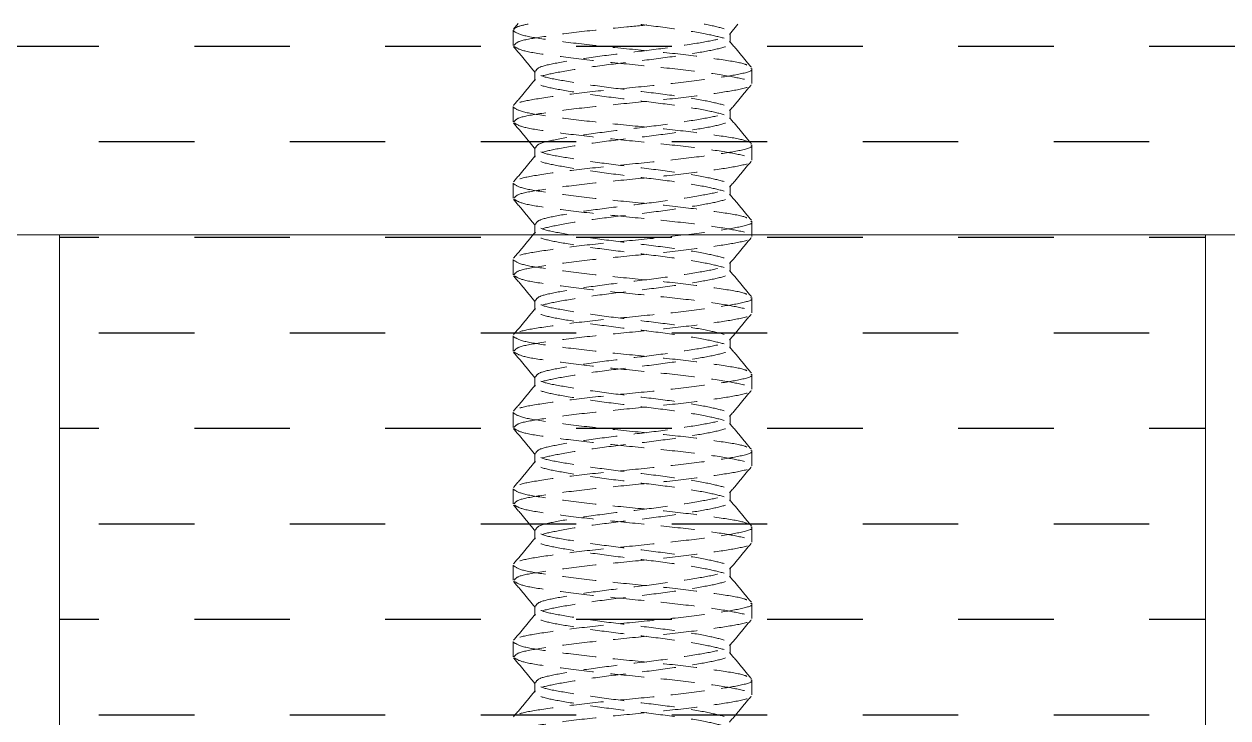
# Model space of a CAD drawing. Header units: millimetres. Extents: x 1522 to 2996, y -37 to 935.
# Drawn here: x 2754.93 to 2800.13, y 295.21 to 321.26 of the extents above; entities that cross this region are included whole.
import ezdxf

# ---------------------------------------------------------------- set-up
doc = ezdxf.new("R2010")
doc.units = ezdxf.units.MM
doc.linetypes.add('HIDDEN', pattern=[1.905, 1.27, -0.635])
pattern_1 = [(0, (2535.4646, -27.326), (3.585056, 3.585056), [3.585056, -3.585056])]

msp = doc.modelspace()

# ---------------------------------------------------------------- hatches: boundary and pattern name
at = {"linetype": 'Continuous'}
h = msp.add_hatch(dxfattribs=at)
h.set_pattern_fill('DASH', scale=28.680447, style=0)
h.set_pattern_definition(pattern_1)
h.paths.add_polyline_path([(2648.713, 327.682), (2648.713, 313.342), (2906.837, 313.342), (2906.837, 327.682)], flags=0)
h = msp.add_hatch(dxfattribs=at)
h.set_pattern_fill('DASH', scale=28.680447, style=0)
h.set_pattern_definition(pattern_1)
h.paths.add_polyline_path([(2799.286, 155.599), (2799.286, 313.342), (2756.265, 313.342), (2756.265, 155.599)], flags=0)

# ---------------------------------------------------------------- linework, layer by layer
at = {"color": 7, "linetype": 'HIDDEN', "lineweight": 0}
for p, q in [((2773.294, 321.027), (2773.294, 320.454)), ((2773.482, 321.273), (2773.312, 321.07)), ((2781.423, 320.869), (2781.738, 321.247)), ((2781.444, 320.562), (2781.444, 320.92)), ((2782.257, 319.02), (2782.257, 319.592)), ((2774.107, 319.486), (2774.107, 319.128)), ((2773.294, 318.158), (2773.294, 317.586)), ((2781.444, 317.694), (2781.444, 318.052)), ((2774.107, 316.618), (2774.107, 316.259)), ((2782.257, 316.152), (2782.257, 316.724)), ((2773.294, 315.29), (2773.294, 314.718)), ((2781.444, 314.825), (2781.444, 315.184)), ((2774.107, 313.75), (2774.107, 313.391)), ((2782.257, 313.284), (2782.257, 313.856)), ((2773.294, 312.422), (2773.294, 311.85)), ((2781.444, 311.957), (2781.444, 312.316)), ((2782.257, 310.416), (2782.257, 310.988)), ((2774.107, 310.882), (2774.107, 310.523)), ((2773.294, 309.554), (2773.294, 308.982)), ((2781.444, 309.089), (2781.444, 309.448)), ((2774.107, 308.014), (2774.107, 307.655)), ((2782.257, 307.548), (2782.257, 308.12)), ((2773.294, 306.686), (2773.294, 306.114)), ((2781.444, 306.221), (2781.444, 306.58)), ((2774.107, 305.146), (2774.107, 304.787)), ((2782.257, 304.68), (2782.257, 305.252)), ((2773.294, 303.818), (2773.294, 303.246)), ((2781.444, 303.353), (2781.444, 303.712)), ((2774.107, 302.278), (2774.107, 301.919)), ((2782.257, 301.812), (2782.257, 302.384)), ((2773.294, 300.95), (2773.294, 300.378)), ((2781.444, 300.485), (2781.444, 300.844)), ((2774.107, 299.41), (2774.107, 299.051)), ((2782.257, 298.944), (2782.257, 299.516)), ((2773.294, 298.082), (2773.294, 297.51)), ((2781.444, 297.617), (2781.444, 297.976)), ((2774.107, 296.542), (2774.107, 296.183)), ((2782.257, 296.076), (2782.257, 296.648))]:
    msp.add_line(p, q, dxfattribs=at)
at = {"color": 7, "linetype": 'Continuous', "lineweight": 15}
for p, q in [((2648.713, 313.342), (2906.837, 313.342)), ((2756.265, 155.599), (2756.265, 313.342)), ((2756.265, 313.342), (2799.286, 313.342)), ((2799.286, 313.342), (2799.286, 155.599))]:
    msp.add_line(p, q, dxfattribs=at)
at = {"color": 7, "linetype": 'HIDDEN', "lineweight": 0}
for points, knots in [([(2773.299, 321.004), (2773.396, 320.941), (2773.587, 320.817), (2774.695, 320.655), (2776.217, 320.46), (2777.996, 320.287), (2779.744, 320.114), (2781.159, 319.919), (2782.046, 319.777), (2782.126, 319.676), (2782.158, 319.635)], [0, 0, 0, 0, 0.132135, 0.260089, 0.3934, 0.523245, 0.65309, 0.786401, 0.914355, 1, 1, 1, 1]), ([(2773.855, 321.256), (2773.68, 321.217), (2773.353, 321.145), (2773.33, 321.064), (2773.319, 321.027)], [0, 0, 0, 0, 0.536766, 1, 1, 1, 1]), ([(2773.331, 320.454), (2773.369, 320.51), (2773.448, 320.626), (2774.386, 320.781), (2775.806, 320.976), (2777.345, 321.128), (2778.284, 321.22), (2778.645, 321.256)], [0, 0, 0, 0, 0.197462, 0.414804, 0.641242, 0.861794, 1, 1, 1, 1]), ([(2781.223, 320.724), (2781.013, 320.778), (2780.583, 320.889), (2779.379, 321.083), (2778.423, 321.199), (2777.952, 321.256)], [0, 0, 0, 0, 0.327095, 0.668024, 1, 1, 1, 1]), ([(2781.223, 321.082), (2781.019, 321.136), (2780.807, 321.193), (2780.48, 321.254), (2780.468, 321.256)], [0, 0, 0, 0, 0.965381, 1, 1, 1, 1]), ([(2781.223, 317.855), (2781.013, 317.91), (2780.584, 318.021), (2779.377, 318.214), (2777.958, 318.388), (2776.501, 318.561), (2775.247, 318.756), (2774.372, 318.918), (2774.014, 319.105), (2774.233, 319.292), (2774.991, 319.454), (2776.167, 319.649), (2777.595, 319.822), (2779.047, 319.995), (2780.313, 320.19), (2781.145, 320.351), (2781.515, 320.485), (2781.423, 320.554), (2781.412, 320.562)], [0, 0, 0, 0, 0.064689, 0.132114, 0.197768, 0.263423, 0.330848, 0.395537, 0.462361, 0.529185, 0.593874, 0.661299, 0.726954, 0.792608, 0.860033, 0.924722, 0.991546, 1, 1, 1, 1]), ([(2774.137, 319.485), (2774.168, 319.541), (2774.232, 319.657), (2775, 319.812), (2776.164, 320.007), (2777.596, 320.18), (2779.047, 320.353), (2780.313, 320.549), (2781.144, 320.71), (2781.514, 320.843), (2781.424, 320.912), (2781.414, 320.919)], [0, 0, 0, 0, 0.111294, 0.233537, 0.36095, 0.485017, 0.609084, 0.736497, 0.85874, 0.985017, 1, 1, 1, 1]), ([(2782.239, 319.636), (2782.102, 319.799), (2781.83, 320.125), (2781.558, 320.451), (2781.422, 320.614)], [0, 0, 0, 0, 0.500098, 1, 1, 1, 1]), ([(2773.311, 320.413), (2773.448, 320.25), (2773.72, 319.924), (2773.992, 319.598), (2774.128, 319.435)], [0, 0, 0, 0, 0.500086, 1, 1, 1, 1]), ([(2781.987, 319.183), (2781.73, 319.237), (2781.206, 319.348), (2779.732, 319.542), (2777.999, 319.715), (2776.216, 319.888), (2774.698, 320.083), (2773.618, 320.239), (2773.433, 320.357), (2773.344, 320.413)], [0, 0, 0, 0, 0.142055, 0.290056, 0.43421, 0.578364, 0.726365, 0.86842, 1, 1, 1, 1]), ([(2782.22, 319.592), (2782.232, 319.585), (2782.343, 319.516), (2781.891, 319.383), (2780.876, 319.221), (2779.328, 319.026), (2777.556, 318.853), (2775.808, 318.68), (2774.385, 318.485), (2773.448, 318.33), (2773.369, 318.214), (2773.331, 318.158)], [0, 0, 0, 0, 0.015178, 0.141442, 0.263713, 0.391101, 0.515178, 0.639255, 0.766643, 0.888913, 1, 1, 1, 1]), ([(2774.129, 319.18), (2773.993, 319.017), (2773.721, 318.691), (2773.448, 318.365), (2773.312, 318.202)], [0, 0, 0, 0, 0.499902, 1, 1, 1, 1]), ([(2781.223, 318.214), (2781.013, 318.268), (2780.584, 318.379), (2779.377, 318.573), (2777.959, 318.746), (2776.498, 318.919), (2775.257, 319.114), (2774.379, 319.269), (2774.229, 319.384), (2774.157, 319.439)], [0, 0, 0, 0, 0.142625, 0.29128, 0.436033, 0.580785, 0.729441, 0.872065, 1, 1, 1, 1]), ([(2773.331, 317.586), (2773.369, 317.642), (2773.448, 317.758), (2774.385, 317.913), (2775.808, 318.108), (2777.556, 318.281), (2779.328, 318.454), (2780.876, 318.649), (2781.891, 318.81), (2782.343, 318.944), (2782.232, 319.013), (2782.22, 319.02)], [0, 0, 0, 0, 0.111087, 0.233357, 0.360745, 0.484822, 0.608899, 0.736287, 0.858558, 0.984822, 1, 1, 1, 1]), ([(2781.423, 318.001), (2781.559, 318.165), (2781.832, 318.491), (2782.104, 318.818), (2782.241, 318.981)], [0, 0, 0, 0, 0.4998643, 1, 1, 1, 1]), ([(2773.299, 318.136), (2773.396, 318.073), (2773.587, 317.949), (2774.695, 317.787), (2776.217, 317.592), (2777.996, 317.419), (2779.744, 317.246), (2781.159, 317.051), (2782.046, 316.909), (2782.126, 316.808), (2782.158, 316.767)], [0, 0, 0, 0, 0.132135, 0.260089, 0.3934, 0.523245, 0.65309, 0.7864, 0.914355, 1, 1, 1, 1]), ([(2774.137, 316.617), (2774.168, 316.673), (2774.232, 316.789), (2775, 316.944), (2776.164, 317.139), (2777.596, 317.312), (2779.047, 317.485), (2780.313, 317.681), (2781.144, 317.842), (2781.514, 317.975), (2781.424, 318.044), (2781.414, 318.051)], [0, 0, 0, 0, 0.111294, 0.233537, 0.36095, 0.485017, 0.609084, 0.736497, 0.85874, 0.985017, 1, 1, 1, 1]), ([(2773.311, 317.545), (2773.448, 317.382), (2773.72, 317.056), (2773.992, 316.73), (2774.128, 316.567)], [0, 0, 0, 0, 0.500091, 1, 1, 1, 1]), ([(2781.987, 316.315), (2781.73, 316.369), (2781.206, 316.48), (2779.732, 316.674), (2777.999, 316.847), (2776.216, 317.02), (2774.698, 317.215), (2773.618, 317.371), (2773.433, 317.489), (2773.344, 317.545)], [0, 0, 0, 0, 0.142055, 0.290056, 0.43421, 0.578364, 0.726365, 0.86842, 1, 1, 1, 1]), ([(2781.223, 314.987), (2781.013, 315.042), (2780.584, 315.153), (2779.377, 315.346), (2777.958, 315.52), (2776.501, 315.693), (2775.247, 315.888), (2774.372, 316.05), (2774.014, 316.237), (2774.233, 316.424), (2774.991, 316.586), (2776.167, 316.781), (2777.595, 316.954), (2779.047, 317.127), (2780.313, 317.322), (2781.145, 317.483), (2781.515, 317.617), (2781.423, 317.686), (2781.412, 317.694)], [0, 0, 0, 0, 0.064689, 0.132114, 0.197768, 0.263423, 0.330848, 0.395537, 0.462361, 0.529185, 0.593874, 0.661299, 0.726953, 0.792608, 0.860033, 0.924722, 0.991546, 1, 1, 1, 1]), ([(2782.239, 316.768), (2782.102, 316.931), (2781.83, 317.257), (2781.558, 317.583), (2781.422, 317.746)], [0, 0, 0, 0, 0.500103, 1, 1, 1, 1]), ([(2782.22, 316.724), (2782.232, 316.717), (2782.343, 316.648), (2781.891, 316.514), (2780.876, 316.353), (2779.328, 316.158), (2777.556, 315.985), (2775.808, 315.812), (2774.385, 315.617), (2773.448, 315.462), (2773.369, 315.346), (2773.331, 315.29)], [0, 0, 0, 0, 0.015178, 0.141442, 0.263713, 0.391101, 0.515178, 0.639255, 0.766643, 0.888913, 1, 1, 1, 1]), ([(2781.223, 315.346), (2781.013, 315.4), (2780.584, 315.511), (2779.377, 315.705), (2777.959, 315.878), (2776.498, 316.051), (2775.257, 316.246), (2774.379, 316.401), (2774.229, 316.516), (2774.157, 316.571)], [0, 0, 0, 0, 0.142624, 0.29128, 0.436033, 0.580785, 0.729441, 0.872065, 1, 1, 1, 1]), ([(2774.129, 316.312), (2773.993, 316.149), (2773.721, 315.823), (2773.448, 315.497), (2773.312, 315.334)], [0, 0, 0, 0, 0.499892, 1, 1, 1, 1]), ([(2773.331, 314.718), (2773.369, 314.774), (2773.448, 314.89), (2774.385, 315.045), (2775.808, 315.24), (2777.556, 315.413), (2779.328, 315.586), (2780.876, 315.781), (2781.891, 315.942), (2782.343, 316.076), (2782.232, 316.145), (2782.22, 316.152)], [0, 0, 0, 0, 0.111087, 0.2333574, 0.3607453, 0.4848224, 0.6088992, 0.736287, 0.8585576, 0.9848222, 1, 1, 1, 1]), ([(2781.423, 315.133), (2781.559, 315.297), (2781.832, 315.623), (2782.104, 315.95), (2782.241, 316.113)], [0, 0, 0, 0, 0.499874, 1, 1, 1, 1]), ([(2773.299, 315.268), (2773.396, 315.205), (2773.587, 315.081), (2774.695, 314.919), (2776.217, 314.724), (2777.996, 314.551), (2779.744, 314.378), (2781.159, 314.183), (2782.046, 314.041), (2782.126, 313.94), (2782.158, 313.899)], [0, 0, 0, 0, 0.132135, 0.260089, 0.3934, 0.523245, 0.65309, 0.786401, 0.914355, 1, 1, 1, 1]), ([(2774.137, 313.749), (2774.168, 313.805), (2774.232, 313.921), (2775, 314.076), (2776.164, 314.271), (2777.596, 314.444), (2779.047, 314.617), (2780.313, 314.812), (2781.144, 314.974), (2781.514, 315.107), (2781.424, 315.176), (2781.414, 315.183)], [0, 0, 0, 0, 0.111294, 0.233537, 0.36095, 0.485017, 0.609084, 0.736497, 0.85874, 0.985017, 1, 1, 1, 1]), ([(2773.311, 314.677), (2773.448, 314.514), (2773.72, 314.188), (2773.992, 313.862), (2774.128, 313.699)], [0, 0, 0, 0, 0.500086, 1, 1, 1, 1]), ([(2781.987, 313.447), (2781.73, 313.501), (2781.206, 313.612), (2779.732, 313.806), (2777.999, 313.979), (2776.216, 314.152), (2774.698, 314.347), (2773.618, 314.503), (2773.433, 314.62), (2773.344, 314.677)], [0, 0, 0, 0, 0.142055, 0.290056, 0.43421, 0.578364, 0.726365, 0.86842, 1, 1, 1, 1]), ([(2781.223, 312.119), (2781.013, 312.174), (2780.584, 312.285), (2779.377, 312.478), (2777.958, 312.652), (2776.501, 312.825), (2775.247, 313.02), (2774.372, 313.182), (2774.014, 313.369), (2774.233, 313.556), (2774.991, 313.718), (2776.167, 313.913), (2777.595, 314.086), (2779.047, 314.259), (2780.313, 314.454), (2781.145, 314.615), (2781.515, 314.749), (2781.423, 314.818), (2781.412, 314.826)], [0, 0, 0, 0, 0.064689, 0.132114, 0.197768, 0.263423, 0.330848, 0.395537, 0.462361, 0.529185, 0.593874, 0.661299, 0.726954, 0.792608, 0.860033, 0.924722, 0.991546, 1, 1, 1, 1]), ([(2782.239, 313.9), (2782.102, 314.063), (2781.83, 314.389), (2781.558, 314.715), (2781.422, 314.878)], [0, 0, 0, 0, 0.500098, 1, 1, 1, 1]), ([(2782.22, 313.856), (2782.232, 313.849), (2782.343, 313.78), (2781.891, 313.646), (2780.876, 313.485), (2779.328, 313.29), (2777.556, 313.117), (2775.808, 312.944), (2774.385, 312.749), (2773.448, 312.594), (2773.369, 312.478), (2773.331, 312.422)], [0, 0, 0, 0, 0.015178, 0.141442, 0.263713, 0.391101, 0.515178, 0.639255, 0.766643, 0.888913, 1, 1, 1, 1]), ([(2781.223, 312.478), (2781.013, 312.532), (2780.584, 312.643), (2779.377, 312.837), (2777.959, 313.01), (2776.498, 313.183), (2775.257, 313.378), (2774.379, 313.533), (2774.229, 313.648), (2774.157, 313.703)], [0, 0, 0, 0, 0.142625, 0.29128, 0.436033, 0.580785, 0.729441, 0.872065, 1, 1, 1, 1]), ([(2774.129, 313.444), (2773.993, 313.281), (2773.721, 312.955), (2773.448, 312.629), (2773.312, 312.466)], [0, 0, 0, 0, 0.499902, 1, 1, 1, 1]), ([(2773.331, 311.85), (2773.369, 311.905), (2773.448, 312.022), (2774.385, 312.177), (2775.808, 312.372), (2777.556, 312.545), (2779.328, 312.718), (2780.876, 312.913), (2781.891, 313.074), (2782.343, 313.208), (2782.232, 313.277), (2782.22, 313.284)], [0, 0, 0, 0, 0.111087, 0.233357, 0.360745, 0.484822, 0.608899, 0.736287, 0.858558, 0.984822, 1, 1, 1, 1]), ([(2781.423, 312.265), (2781.559, 312.429), (2781.832, 312.755), (2782.104, 313.082), (2782.241, 313.245)], [0, 0, 0, 0, 0.4998643, 1, 1, 1, 1]), ([(2773.299, 312.4), (2773.396, 312.337), (2773.587, 312.213), (2774.695, 312.051), (2776.217, 311.856), (2777.996, 311.683), (2779.744, 311.51), (2781.159, 311.315), (2782.046, 311.173), (2782.126, 311.072), (2782.158, 311.031)], [0, 0, 0, 0, 0.132135, 0.260089, 0.3934, 0.523245, 0.65309, 0.7864, 0.914355, 1, 1, 1, 1]), ([(2781.223, 309.251), (2781.013, 309.306), (2780.584, 309.417), (2779.377, 309.61), (2777.958, 309.784), (2776.501, 309.957), (2775.247, 310.152), (2774.372, 310.314), (2774.014, 310.501), (2774.233, 310.688), (2774.991, 310.85), (2776.167, 311.045), (2777.595, 311.218), (2779.047, 311.391), (2780.313, 311.586), (2781.145, 311.747), (2781.515, 311.881), (2781.423, 311.95), (2781.412, 311.958)], [0, 0, 0, 0, 0.064689, 0.132114, 0.197768, 0.263423, 0.330848, 0.395537, 0.462361, 0.529185, 0.593874, 0.661299, 0.726953, 0.792608, 0.860033, 0.924722, 0.991546, 1, 1, 1, 1]), ([(2774.137, 310.881), (2774.168, 310.937), (2774.232, 311.053), (2775, 311.208), (2776.164, 311.403), (2777.596, 311.576), (2779.047, 311.749), (2780.313, 311.944), (2781.144, 312.106), (2781.514, 312.239), (2781.424, 312.308), (2781.414, 312.315)], [0, 0, 0, 0, 0.111294, 0.233537, 0.36095, 0.485017, 0.609084, 0.736497, 0.85874, 0.985017, 1, 1, 1, 1]), ([(2782.239, 311.032), (2782.102, 311.195), (2781.83, 311.521), (2781.558, 311.847), (2781.422, 312.01)], [0, 0, 0, 0, 0.500103, 1, 1, 1, 1]), ([(2773.311, 311.809), (2773.448, 311.646), (2773.72, 311.32), (2773.992, 310.994), (2774.128, 310.831)], [0, 0, 0, 0, 0.500091, 1, 1, 1, 1]), ([(2781.987, 310.579), (2781.73, 310.633), (2781.206, 310.744), (2779.732, 310.938), (2777.999, 311.111), (2776.216, 311.284), (2774.698, 311.479), (2773.618, 311.635), (2773.433, 311.752), (2773.344, 311.809)], [0, 0, 0, 0, 0.142055, 0.290056, 0.43421, 0.578364, 0.726365, 0.86842, 1, 1, 1, 1]), ([(2782.22, 310.988), (2782.232, 310.981), (2782.343, 310.912), (2781.891, 310.778), (2780.876, 310.617), (2779.328, 310.422), (2777.556, 310.249), (2775.808, 310.076), (2774.385, 309.881), (2773.448, 309.726), (2773.369, 309.61), (2773.331, 309.554)], [0, 0, 0, 0, 0.015178, 0.141442, 0.263713, 0.391101, 0.515178, 0.639255, 0.766643, 0.888913, 1, 1, 1, 1]), ([(2774.129, 310.576), (2773.993, 310.413), (2773.721, 310.087), (2773.448, 309.761), (2773.312, 309.598)], [0, 0, 0, 0, 0.499892, 1, 1, 1, 1]), ([(2781.223, 309.61), (2781.013, 309.664), (2780.584, 309.775), (2779.377, 309.969), (2777.959, 310.142), (2776.498, 310.315), (2775.257, 310.51), (2774.379, 310.665), (2774.229, 310.78), (2774.157, 310.835)], [0, 0, 0, 0, 0.142624, 0.29128, 0.436033, 0.580785, 0.729441, 0.872065, 1, 1, 1, 1]), ([(2773.331, 308.982), (2773.369, 309.037), (2773.448, 309.154), (2774.385, 309.309), (2775.808, 309.504), (2777.556, 309.677), (2779.328, 309.85), (2780.876, 310.045), (2781.891, 310.206), (2782.343, 310.34), (2782.232, 310.409), (2782.22, 310.416)], [0, 0, 0, 0, 0.111087, 0.2333574, 0.3607453, 0.4848224, 0.6088992, 0.736287, 0.8585576, 0.9848222, 1, 1, 1, 1]), ([(2781.423, 309.397), (2781.559, 309.561), (2781.832, 309.887), (2782.104, 310.214), (2782.241, 310.377)], [0, 0, 0, 0, 0.499874, 1, 1, 1, 1]), ([(2773.299, 309.532), (2773.396, 309.469), (2773.587, 309.345), (2774.695, 309.183), (2776.217, 308.988), (2777.996, 308.815), (2779.744, 308.642), (2781.159, 308.447), (2782.046, 308.305), (2782.126, 308.204), (2782.158, 308.163)], [0, 0, 0, 0, 0.132135, 0.260089, 0.3934, 0.523245, 0.65309, 0.786401, 0.914355, 1, 1, 1, 1]), ([(2774.137, 308.013), (2774.168, 308.069), (2774.232, 308.185), (2775, 308.34), (2776.164, 308.535), (2777.596, 308.708), (2779.047, 308.881), (2780.313, 309.076), (2781.144, 309.238), (2781.514, 309.371), (2781.424, 309.44), (2781.414, 309.447)], [0, 0, 0, 0, 0.111294, 0.233537, 0.36095, 0.485017, 0.609084, 0.736497, 0.85874, 0.985017, 1, 1, 1, 1]), ([(2773.311, 308.941), (2773.448, 308.778), (2773.72, 308.452), (2773.992, 308.126), (2774.128, 307.963)], [0, 0, 0, 0, 0.500086, 1, 1, 1, 1]), ([(2781.987, 307.711), (2781.73, 307.765), (2781.206, 307.876), (2779.732, 308.07), (2777.999, 308.243), (2776.216, 308.416), (2774.698, 308.611), (2773.618, 308.767), (2773.433, 308.884), (2773.344, 308.941)], [0, 0, 0, 0, 0.142055, 0.290056, 0.43421, 0.578364, 0.726365, 0.86842, 1, 1, 1, 1]), ([(2781.223, 306.383), (2781.013, 306.438), (2780.584, 306.549), (2779.377, 306.742), (2777.958, 306.916), (2776.501, 307.089), (2775.247, 307.284), (2774.372, 307.446), (2774.014, 307.633), (2774.233, 307.82), (2774.991, 307.982), (2776.167, 308.177), (2777.595, 308.35), (2779.047, 308.523), (2780.313, 308.718), (2781.145, 308.879), (2781.515, 309.013), (2781.423, 309.082), (2781.412, 309.09)], [0, 0, 0, 0, 0.064689, 0.132114, 0.197768, 0.263423, 0.330848, 0.395537, 0.462361, 0.529185, 0.593874, 0.661299, 0.726954, 0.792608, 0.860033, 0.924722, 0.991546, 1, 1, 1, 1]), ([(2782.239, 308.164), (2782.102, 308.327), (2781.83, 308.653), (2781.558, 308.979), (2781.422, 309.142)], [0, 0, 0, 0, 0.500098, 1, 1, 1, 1]), ([(2782.22, 308.12), (2782.232, 308.113), (2782.343, 308.044), (2781.891, 307.91), (2780.876, 307.749), (2779.328, 307.554), (2777.556, 307.381), (2775.808, 307.208), (2774.385, 307.013), (2773.448, 306.858), (2773.369, 306.742), (2773.331, 306.686)], [0, 0, 0, 0, 0.015178, 0.141442, 0.263713, 0.391101, 0.515178, 0.639255, 0.766643, 0.888913, 1, 1, 1, 1]), ([(2781.223, 306.742), (2781.013, 306.796), (2780.584, 306.907), (2779.377, 307.101), (2777.959, 307.274), (2776.498, 307.447), (2775.257, 307.642), (2774.379, 307.797), (2774.229, 307.912), (2774.157, 307.967)], [0, 0, 0, 0, 0.142625, 0.29128, 0.436033, 0.580785, 0.729441, 0.872065, 1, 1, 1, 1]), ([(2774.129, 307.708), (2773.993, 307.545), (2773.721, 307.218), (2773.448, 306.893), (2773.312, 306.73)], [0, 0, 0, 0, 0.499902, 1, 1, 1, 1]), ([(2773.331, 306.114), (2773.369, 306.169), (2773.448, 306.286), (2774.385, 306.441), (2775.808, 306.636), (2777.556, 306.809), (2779.328, 306.982), (2780.876, 307.177), (2781.891, 307.338), (2782.343, 307.472), (2782.232, 307.541), (2782.22, 307.548)], [0, 0, 0, 0, 0.111087, 0.233357, 0.360745, 0.484822, 0.608899, 0.736287, 0.858558, 0.984822, 1, 1, 1, 1]), ([(2781.423, 306.529), (2781.559, 306.692), (2781.832, 307.019), (2782.104, 307.345), (2782.241, 307.509)], [0, 0, 0, 0, 0.4998643, 1, 1, 1, 1]), ([(2773.299, 306.664), (2773.396, 306.601), (2773.587, 306.477), (2774.695, 306.315), (2776.217, 306.12), (2777.996, 305.947), (2779.744, 305.774), (2781.159, 305.579), (2782.046, 305.437), (2782.126, 305.336), (2782.158, 305.295)], [0, 0, 0, 0, 0.132135, 0.260089, 0.3934, 0.523245, 0.65309, 0.7864, 0.914355, 1, 1, 1, 1]), ([(2774.137, 305.145), (2774.168, 305.2), (2774.232, 305.317), (2775, 305.472), (2776.164, 305.667), (2777.596, 305.84), (2779.047, 306.013), (2780.313, 306.208), (2781.144, 306.37), (2781.514, 306.503), (2781.424, 306.572), (2781.414, 306.579)], [0, 0, 0, 0, 0.111294, 0.233537, 0.36095, 0.485017, 0.609084, 0.736497, 0.85874, 0.985017, 1, 1, 1, 1]), ([(2773.311, 306.073), (2773.448, 305.91), (2773.72, 305.584), (2773.992, 305.258), (2774.128, 305.095)], [0, 0, 0, 0, 0.500091, 1, 1, 1, 1]), ([(2781.987, 304.842), (2781.73, 304.897), (2781.206, 305.008), (2779.732, 305.201), (2777.999, 305.375), (2776.216, 305.548), (2774.698, 305.743), (2773.618, 305.899), (2773.433, 306.016), (2773.344, 306.073)], [0, 0, 0, 0, 0.142055, 0.290056, 0.43421, 0.578364, 0.726365, 0.86842, 1, 1, 1, 1]), ([(2781.223, 303.515), (2781.013, 303.57), (2780.584, 303.681), (2779.377, 303.874), (2777.958, 304.048), (2776.501, 304.221), (2775.247, 304.416), (2774.372, 304.578), (2774.014, 304.765), (2774.233, 304.952), (2774.991, 305.114), (2776.167, 305.309), (2777.595, 305.482), (2779.047, 305.655), (2780.313, 305.85), (2781.145, 306.011), (2781.515, 306.145), (2781.423, 306.214), (2781.412, 306.222)], [0, 0, 0, 0, 0.064689, 0.132114, 0.197768, 0.263423, 0.330848, 0.395537, 0.462361, 0.529185, 0.593874, 0.661299, 0.726953, 0.792608, 0.860033, 0.924722, 0.991546, 1, 1, 1, 1]), ([(2782.239, 305.296), (2782.102, 305.459), (2781.83, 305.784), (2781.558, 306.111), (2781.422, 306.274)], [0, 0, 0, 0, 0.500108, 1, 1, 1, 1]), ([(2782.22, 305.252), (2782.232, 305.245), (2782.343, 305.176), (2781.891, 305.042), (2780.876, 304.881), (2779.328, 304.686), (2777.556, 304.513), (2775.808, 304.34), (2774.385, 304.145), (2773.448, 303.99), (2773.369, 303.873), (2773.331, 303.818)], [0, 0, 0, 0, 0.015178, 0.141442, 0.263713, 0.391101, 0.515178, 0.639255, 0.766643, 0.888913, 1, 1, 1, 1]), ([(2774.129, 304.84), (2773.993, 304.677), (2773.721, 304.35), (2773.448, 304.025), (2773.312, 303.862)], [0, 0, 0, 0, 0.499902, 1, 1, 1, 1]), ([(2773.331, 303.246), (2773.369, 303.301), (2773.448, 303.418), (2774.385, 303.573), (2775.808, 303.768), (2777.556, 303.941), (2779.328, 304.114), (2780.876, 304.309), (2781.891, 304.47), (2782.343, 304.604), (2782.232, 304.673), (2782.22, 304.68)], [0, 0, 0, 0, 0.111087, 0.2333574, 0.3607453, 0.4848224, 0.6088992, 0.736287, 0.8585576, 0.9848222, 1, 1, 1, 1]), ([(2781.223, 303.874), (2781.013, 303.928), (2780.584, 304.039), (2779.377, 304.233), (2777.959, 304.406), (2776.498, 304.579), (2775.257, 304.774), (2774.379, 304.929), (2774.229, 305.044), (2774.157, 305.099)], [0, 0, 0, 0, 0.142624, 0.29128, 0.436033, 0.580785, 0.729441, 0.872065, 1, 1, 1, 1]), ([(2781.423, 303.661), (2781.559, 303.824), (2781.832, 304.151), (2782.104, 304.477), (2782.241, 304.641)], [0, 0, 0, 0, 0.4998643, 1, 1, 1, 1]), ([(2773.299, 303.796), (2773.396, 303.733), (2773.587, 303.609), (2774.695, 303.447), (2776.217, 303.252), (2777.996, 303.079), (2779.744, 302.906), (2781.159, 302.711), (2782.046, 302.569), (2782.126, 302.468), (2782.158, 302.427)], [0, 0, 0, 0, 0.132135, 0.260089, 0.3934, 0.523245, 0.65309, 0.786401, 0.914355, 1, 1, 1, 1]), ([(2781.223, 300.647), (2781.013, 300.702), (2780.584, 300.813), (2779.377, 301.006), (2777.958, 301.18), (2776.501, 301.353), (2775.247, 301.548), (2774.372, 301.71), (2774.014, 301.897), (2774.233, 302.084), (2774.991, 302.246), (2776.167, 302.441), (2777.595, 302.614), (2779.047, 302.787), (2780.313, 302.982), (2781.145, 303.143), (2781.515, 303.277), (2781.423, 303.346), (2781.412, 303.354)], [0, 0, 0, 0, 0.064689, 0.132114, 0.197768, 0.263423, 0.330848, 0.395537, 0.462361, 0.529185, 0.593874, 0.661299, 0.726953, 0.792608, 0.860033, 0.924722, 0.991546, 1, 1, 1, 1]), ([(2774.137, 302.277), (2774.168, 302.332), (2774.232, 302.449), (2775, 302.604), (2776.164, 302.799), (2777.596, 302.972), (2779.047, 303.145), (2780.313, 303.34), (2781.144, 303.502), (2781.514, 303.635), (2781.424, 303.704), (2781.414, 303.711)], [0, 0, 0, 0, 0.111294, 0.233537, 0.36095, 0.485017, 0.609084, 0.736497, 0.85874, 0.985017, 1, 1, 1, 1]), ([(2782.239, 302.428), (2782.102, 302.591), (2781.83, 302.916), (2781.558, 303.243), (2781.422, 303.406)], [0, 0, 0, 0, 0.500098, 1, 1, 1, 1]), ([(2773.311, 303.205), (2773.448, 303.042), (2773.72, 302.716), (2773.992, 302.39), (2774.128, 302.227)], [0, 0, 0, 0, 0.500086, 1, 1, 1, 1]), ([(2781.987, 301.974), (2781.73, 302.029), (2781.206, 302.14), (2779.732, 302.333), (2777.999, 302.507), (2776.216, 302.68), (2774.698, 302.875), (2773.618, 303.031), (2773.433, 303.148), (2773.344, 303.205)], [0, 0, 0, 0, 0.142055, 0.290056, 0.43421, 0.578364, 0.726365, 0.86842, 1, 1, 1, 1]), ([(2774.129, 301.971), (2773.993, 301.808), (2773.721, 301.482), (2773.448, 301.157), (2773.312, 300.994)], [0, 0, 0, 0, 0.499902, 1, 1, 1, 1]), ([(2782.22, 302.384), (2782.232, 302.377), (2782.343, 302.308), (2781.891, 302.174), (2780.876, 302.013), (2779.328, 301.818), (2777.556, 301.645), (2775.808, 301.472), (2774.385, 301.277), (2773.448, 301.122), (2773.369, 301.005), (2773.331, 300.95)], [0, 0, 0, 0, 0.015178, 0.141442, 0.263713, 0.391101, 0.515178, 0.639255, 0.766643, 0.888913, 1, 1, 1, 1]), ([(2781.223, 301.006), (2781.013, 301.06), (2780.584, 301.171), (2779.377, 301.365), (2777.959, 301.538), (2776.498, 301.711), (2775.257, 301.906), (2774.379, 302.061), (2774.229, 302.176), (2774.157, 302.231)], [0, 0, 0, 0, 0.142625, 0.29128, 0.436033, 0.580785, 0.729441, 0.872065, 1, 1, 1, 1]), ([(2773.331, 300.378), (2773.369, 300.433), (2773.448, 300.55), (2774.385, 300.705), (2775.808, 300.9), (2777.556, 301.073), (2779.328, 301.246), (2780.876, 301.441), (2781.891, 301.602), (2782.343, 301.736), (2782.232, 301.805), (2782.22, 301.812)], [0, 0, 0, 0, 0.111087, 0.233357, 0.360745, 0.484822, 0.608899, 0.736287, 0.858558, 0.984822, 1, 1, 1, 1]), ([(2781.423, 300.793), (2781.559, 300.956), (2781.832, 301.283), (2782.104, 301.609), (2782.241, 301.773)], [0, 0, 0, 0, 0.4998643, 1, 1, 1, 1]), ([(2773.299, 300.928), (2773.396, 300.865), (2773.587, 300.741), (2774.695, 300.579), (2776.217, 300.384), (2777.996, 300.211), (2779.744, 300.038), (2781.159, 299.842), (2782.046, 299.701), (2782.126, 299.599), (2782.158, 299.559)], [0, 0, 0, 0, 0.132135, 0.260089, 0.3934, 0.523245, 0.65309, 0.786401, 0.914355, 1, 1, 1, 1]), ([(2774.137, 299.409), (2774.168, 299.464), (2774.232, 299.581), (2775, 299.736), (2776.164, 299.931), (2777.596, 300.104), (2779.047, 300.277), (2780.313, 300.472), (2781.144, 300.633), (2781.514, 300.767), (2781.424, 300.836), (2781.414, 300.843)], [0, 0, 0, 0, 0.111294, 0.233537, 0.36095, 0.485017, 0.609084, 0.736497, 0.85874, 0.985017, 1, 1, 1, 1]), ([(2773.311, 300.337), (2773.448, 300.174), (2773.72, 299.848), (2773.992, 299.522), (2774.128, 299.359)], [0, 0, 0, 0, 0.500091, 1, 1, 1, 1]), ([(2781.987, 299.106), (2781.73, 299.161), (2781.206, 299.272), (2779.732, 299.465), (2777.999, 299.639), (2776.216, 299.812), (2774.698, 300.007), (2773.618, 300.163), (2773.433, 300.28), (2773.344, 300.337)], [0, 0, 0, 0, 0.142055, 0.290056, 0.43421, 0.578364, 0.726365, 0.86842, 1, 1, 1, 1]), ([(2781.223, 297.779), (2781.013, 297.834), (2780.584, 297.945), (2779.377, 298.138), (2777.958, 298.312), (2776.501, 298.485), (2775.247, 298.68), (2774.372, 298.842), (2774.014, 299.029), (2774.233, 299.216), (2774.991, 299.377), (2776.167, 299.572), (2777.595, 299.746), (2779.047, 299.919), (2780.313, 300.114), (2781.145, 300.275), (2781.515, 300.409), (2781.423, 300.478), (2781.412, 300.486)], [0, 0, 0, 0, 0.0646892, 0.132114, 0.1977685, 0.2634229, 0.3308477, 0.3955368, 0.4623609, 0.5291849, 0.5938741, 0.6612989, 0.7269534, 0.7926079, 0.8600327, 0.9247218, 0.9915458, 1, 1, 1, 1]), ([(2782.239, 299.56), (2782.102, 299.722), (2781.83, 300.048), (2781.558, 300.374), (2781.422, 300.537)], [0, 0, 0, 0, 0.500108, 1, 1, 1, 1]), ([(2782.22, 299.516), (2782.232, 299.509), (2782.343, 299.44), (2781.891, 299.306), (2780.876, 299.145), (2779.328, 298.95), (2777.556, 298.777), (2775.808, 298.604), (2774.385, 298.409), (2773.448, 298.254), (2773.369, 298.137), (2773.331, 298.082)], [0, 0, 0, 0, 0.015178, 0.141442, 0.263713, 0.391101, 0.515178, 0.639255, 0.766643, 0.888913, 1, 1, 1, 1]), ([(2781.223, 298.138), (2781.013, 298.192), (2780.584, 298.303), (2779.377, 298.497), (2777.959, 298.67), (2776.498, 298.843), (2775.257, 299.038), (2774.379, 299.193), (2774.229, 299.308), (2774.157, 299.363)], [0, 0, 0, 0, 0.142624, 0.29128, 0.436033, 0.580785, 0.729441, 0.872065, 1, 1, 1, 1]), ([(2774.129, 299.103), (2773.993, 298.94), (2773.721, 298.614), (2773.448, 298.288), (2773.312, 298.125)], [0, 0, 0, 0, 0.499902, 1, 1, 1, 1]), ([(2773.331, 297.51), (2773.369, 297.565), (2773.448, 297.682), (2774.385, 297.837), (2775.808, 298.032), (2777.556, 298.205), (2779.328, 298.378), (2780.876, 298.573), (2781.891, 298.734), (2782.343, 298.868), (2782.232, 298.937), (2782.22, 298.944)], [0, 0, 0, 0, 0.111087, 0.233357, 0.360745, 0.484822, 0.608899, 0.736287, 0.858558, 0.984822, 1, 1, 1, 1]), ([(2781.423, 297.925), (2781.559, 298.088), (2781.832, 298.415), (2782.104, 298.741), (2782.241, 298.905)], [0, 0, 0, 0, 0.4998643, 1, 1, 1, 1]), ([(2773.299, 298.06), (2773.396, 297.997), (2773.587, 297.873), (2774.695, 297.711), (2776.217, 297.516), (2777.996, 297.343), (2779.744, 297.17), (2781.159, 296.974), (2782.046, 296.833), (2782.126, 296.731), (2782.158, 296.691)], [0, 0, 0, 0, 0.132135, 0.26009, 0.3934, 0.523245, 0.65309, 0.7864, 0.914355, 1, 1, 1, 1]), ([(2774.137, 296.541), (2774.168, 296.596), (2774.232, 296.713), (2775, 296.868), (2776.164, 297.063), (2777.596, 297.236), (2779.047, 297.409), (2780.313, 297.604), (2781.144, 297.765), (2781.514, 297.899), (2781.424, 297.968), (2781.414, 297.975)], [0, 0, 0, 0, 0.111294, 0.233537, 0.36095, 0.485017, 0.609084, 0.736497, 0.85874, 0.985017, 1, 1, 1, 1]), ([(2773.311, 297.469), (2773.448, 297.306), (2773.72, 296.98), (2773.992, 296.654), (2774.128, 296.491)], [0, 0, 0, 0, 0.500086, 1, 1, 1, 1]), ([(2781.987, 296.238), (2781.73, 296.293), (2781.206, 296.404), (2779.732, 296.597), (2777.999, 296.771), (2776.216, 296.944), (2774.698, 297.139), (2773.618, 297.295), (2773.433, 297.412), (2773.344, 297.469)], [0, 0, 0, 0, 0.142055, 0.290056, 0.43421, 0.578364, 0.726365, 0.86842, 1, 1, 1, 1]), ([(2781.223, 294.911), (2781.013, 294.966), (2780.584, 295.077), (2779.377, 295.27), (2777.958, 295.444), (2776.501, 295.617), (2775.247, 295.812), (2774.372, 295.973), (2774.014, 296.16), (2774.233, 296.348), (2774.991, 296.509), (2776.167, 296.704), (2777.595, 296.877), (2779.047, 297.051), (2780.313, 297.246), (2781.145, 297.407), (2781.515, 297.541), (2781.423, 297.61), (2781.412, 297.618)], [0, 0, 0, 0, 0.064689, 0.132114, 0.197768, 0.263423, 0.330848, 0.395537, 0.462361, 0.529185, 0.593874, 0.661299, 0.726953, 0.792608, 0.860033, 0.924722, 0.991546, 1, 1, 1, 1]), ([(2782.239, 296.691), (2782.102, 296.854), (2781.83, 297.18), (2781.558, 297.506), (2781.422, 297.669)], [0, 0, 0, 0, 0.500098, 1, 1, 1, 1]), ([(2782.22, 296.648), (2782.232, 296.641), (2782.343, 296.572), (2781.891, 296.438), (2780.876, 296.277), (2779.328, 296.082), (2777.556, 295.909), (2775.808, 295.736), (2774.385, 295.541), (2773.448, 295.386), (2773.369, 295.269), (2773.331, 295.214)], [0, 0, 0, 0, 0.015178, 0.141442, 0.263713, 0.391101, 0.515178, 0.639255, 0.766643, 0.888913, 1, 1, 1, 1]), ([(2774.129, 296.235), (2773.993, 296.072), (2773.721, 295.746), (2773.448, 295.42), (2773.312, 295.257)], [0, 0, 0, 0, 0.499902, 1, 1, 1, 1]), ([(2773.331, 294.642), (2773.369, 294.697), (2773.448, 294.814), (2774.385, 294.968), (2775.808, 295.164), (2777.556, 295.337), (2779.328, 295.51), (2780.876, 295.705), (2781.891, 295.866), (2782.343, 296), (2782.232, 296.068), (2782.22, 296.076)], [0, 0, 0, 0, 0.111087, 0.233357, 0.360745, 0.484822, 0.608899, 0.736287, 0.858558, 0.984822, 1, 1, 1, 1]), ([(2781.223, 295.27), (2781.013, 295.324), (2780.584, 295.435), (2779.377, 295.629), (2777.959, 295.802), (2776.498, 295.975), (2775.257, 296.17), (2774.379, 296.324), (2774.229, 296.44), (2774.157, 296.495)], [0, 0, 0, 0, 0.142625, 0.29128, 0.436033, 0.580786, 0.729441, 0.872065, 1, 1, 1, 1]), ([(2781.423, 295.057), (2781.559, 295.22), (2781.832, 295.547), (2782.104, 295.873), (2782.241, 296.037)], [0, 0, 0, 0, 0.499869, 1, 1, 1, 1])]:
    msp.add_open_spline(points, degree=3, knots=knots, dxfattribs=at)

doc.saveas('drawing.dxf')
